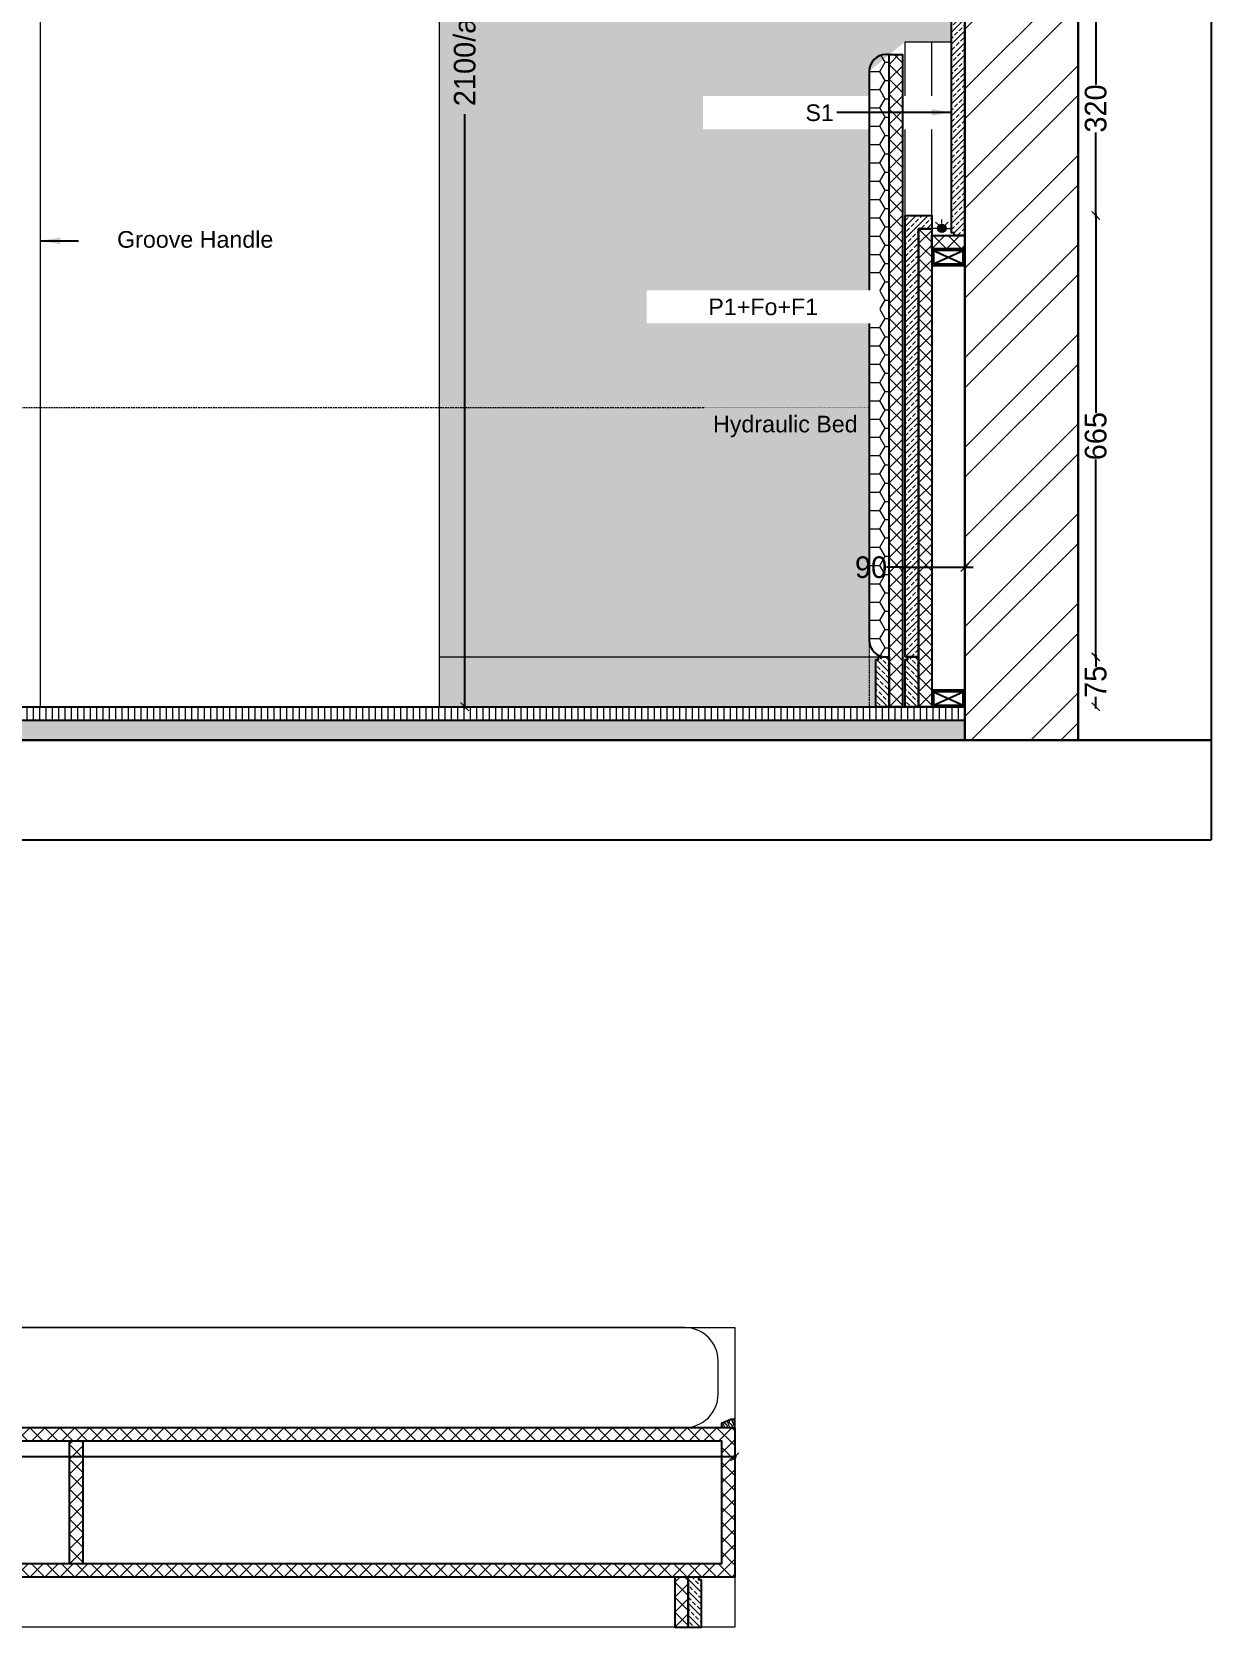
# Model space of a CAD drawing. Header units: millimetres. Extents: x 75500 to 345360, y -224327 to 19532.
# Drawn here: x 173407 to 175179, y -101712 to -99315 of the extents above; entities that cross this region are included whole.
import ezdxf

# ---------------------------------------------------------------- set-up
doc = ezdxf.new("R2010")
doc.units = ezdxf.units.MM
doc.header["$LTSCALE"] = 0.01
doc.linetypes.add('( Hidden )', pattern=[0.375, 0.25, -0.125])
doc.linetypes.add('ACAD_ISO03W100', pattern=[30, 12, -18])
doc.layers.add('A- Ele 4', color=250, linetype='Continuous', lineweight=15, true_color=0x333333)
for name, color, linetype, lineweight in [('A-Ele 6', 250, 'Continuous', 0), ('A-WALL', 7, 'Continuous', 30), ('B. no.', 2, 'Continuous', 0), ('Cut', 1, 'Continuous', 25), ('furniture section', 7, 'Continuous', 25), ('hatch', 251, 'Continuous', 0), ('Lights', 14, 'Continuous', 20)]:
    doc.layers.add(name, color=color, linetype=linetype, lineweight=lineweight)
doc.layers.add('e .05', color=253, linetype='Continuous')
doc.styles.add('ISOCP2', font='GOTHIC.TTF')
doc.styles.get("Standard").update_dxf_attribs({"font": 'arial.ttf'})
doc.dimstyles.new('77', dxfattribs={"dimscale": 0.25, "dimtxt": 130, "dimasz": 100, "dimexe": 5, "dimexo": 1, "dimgap": 0.25, "dimtad": 0, "dimdec": 0, "dimrnd": 5, "dimzin": 0, "dimdsep": 46, "dimtxsty": 'ISOCP2', "dimblk": 'ARCHTICK', "dimcen": 0, "dimdle": 100, "dimclrd": 1, "dimclre": 256, "dimclrt": 256, "dimazin": 0, "dimtm": 1e-09, "dimtfac": 1, "dimtdec": 0, "dimtmove": 1, "dimatfit": 0, "dimfxl": 1, "dimtolj": 1, "dimtzin": 12, "dimlwd": -1, "dimlwe": -1, "dimarcsym": 0})
doc.dimstyles.new('MIGCS IN MM 1 100', dxfattribs={"dimtxt": 40, "dimasz": 30, "dimexe": 180, "dimexo": 100, "dimgap": 25, "dimtad": 0, "dimdec": 0, "dimzin": 0, "dimdsep": 46, "dimtxsty": 'Standard', "dimblk": 'ARCHTICK', "dimcen": 150, "dimse1": 1, "dimse2": 1, "dimclrd": 3, "dimclre": 3, "dimclrt": 3, "dimadec": 0, "dimazin": 0, "dimtfac": 1, "dimtdec": 0, "dimtix": 1, "dimtmove": 2, "dimatfit": 3, "dimfxl": 1, "dimtolj": 1, "dimtzin": 0, "dimarcsym": 0})

# ---------------------------------------------------------------- blocks, each defined once
blk = doc.blocks.new('Cove Light-flat-1-flat-1')
at = {"layer": 'Lights', "lineweight": 0, "transparency": 33554559}
h = blk.add_hatch(color=256, dxfattribs=at)
h.dxf.hatch_style = 1
h.paths.add_polyline_path([(29879.8, 364458.8, -2.414214), (29873.5, 364452.4, -0.414214)])
at = {"layer": 'Lights', "lineweight": 0}
for p, q in [((29879.8, 364459.7), (29879.8, 364465.8)), ((29885, 364457.6), (29889.3, 364461.9)), ((29879.8, 364445.1), (29879.8, 364439)), ((29885, 364447.2), (29889.3, 364442.9)), ((29887.2, 364452.4), (29893.3, 364452.4))]:
    blk.add_line(p, q, dxfattribs=at)
blk.add_circle((29879.8, 364452.4), 6.36, dxfattribs=at)
blk = doc.blocks.new('_ARCHTICK')
at = {"color": 0, "linetype": 'ByBlock', "const_width": 0.15}
blk.add_lwpolyline([(-0.5, -0.5), (0.5, 0.5)], dxfattribs=at)
blk = doc.blocks.new('*D232')
at = {"color": 1, "ltscale": 4, "transparency": 16777216}
for p, q in [((174057.3, -98226.2), (174057.3, -99119.4)), ((174057.3, -100331.2), (174057.3, -99438))]:
    blk.add_line(p, q, dxfattribs=at)
at = {"layer": 'Defpoints', "color": 0, "transparency": 16777216}
for p in [(174019.1, -98228.7), (174019.1, -100328.7), (174057.3, -100328.7)]:
    blk.add_point(p, dxfattribs=at)
at = {"color": 1, "transparency": 16777216, "xscale": 12.5, "yscale": 12.5, "zscale": 12.5}
for p, rotation in [((174057.3, -98228.7), 90), ((174057.3, -100328.7), 270)]:
    blk.add_blockref('_ARCHTICK', p, dxfattribs=dict(at, rotation=rotation))
at = {"transparency": 16777216, "insert": (174057.3, -99278.7), "char_height": 32.5, "attachment_point": 5, "rotation": 90, "style": 'ISOCP2'}
blk.add_mtext('\\A1;2100/as on site', dxfattribs=at)
blk = doc.blocks.new('*D233')
at = {"color": 1, "ltscale": 4, "transparency": 16777216}
for p, q in [((174719.1, -100119.1), (174691.2, -100119.1)), ((174719.1, -100119.1), (174706.6, -100119.1)), ((174719.1, -100119.1), (174809.1, -100119.1)), ((174809.1, -100119.1), (174821.6, -100119.1))]:
    blk.add_line(p, q, dxfattribs=at)
at = {"layer": 'Defpoints', "color": 0, "transparency": 16777216}
for p in [(174719.1, -100106.9), (174809.1, -100106.9), (174809.1, -100119.1)]:
    blk.add_point(p, dxfattribs=at)
at = {"color": 1, "transparency": 16777216, "xscale": 12.5, "yscale": 12.5, "zscale": 12.5}
blk.add_blockref('_ARCHTICK', (174719.1, -100119.1), dxfattribs=at)
at = {"color": 1, "transparency": 16777216, "xscale": 12.5, "yscale": 12.5, "zscale": 12.5, "rotation": 180}
blk.add_blockref('_ARCHTICK', (174809.1, -100119.1), dxfattribs=at)
at = {"transparency": 16777216, "insert": (174667.9, -100119.1), "char_height": 32.5, "attachment_point": 5, "style": 'ISOCP2'}
blk.add_mtext('\\A1;90', dxfattribs=at)
blk = doc.blocks.new('*D234')
at = {"color": 1, "ltscale": 4, "transparency": 16777216}
for p, q in [((175005.7, -99587.8), (175005.7, -99886.8)), ((175005.7, -100256.2), (175005.7, -99957.2))]:
    blk.add_line(p, q, dxfattribs=at)
at = {"layer": 'Defpoints', "color": 0, "transparency": 16777216}
for p in [(174739.1, -99590.3), (175005.7, -99590.3), (174739.1, -100253.7)]:
    blk.add_point(p, dxfattribs=at)
at = {"color": 1, "transparency": 16777216, "xscale": 12.5, "yscale": 12.5, "zscale": 12.5}
for p, rotation in [((175005.7, -99590.3), 90), ((175005.7, -100253.7), 270)]:
    blk.add_blockref('_ARCHTICK', p, dxfattribs=dict(at, rotation=rotation))
at = {"transparency": 16777216, "insert": (175005.7, -99922), "char_height": 32.5, "attachment_point": 5, "rotation": 90, "style": 'ISOCP2'}
blk.add_mtext('\\A1;665', dxfattribs=at)
blk = doc.blocks.new('*D481')
at = {"color": 1, "ltscale": 4, "transparency": 16777216}
for p, q in [((175005.7, -99266.3), (175005.7, -99393.4)), ((175005.7, -99592.8), (175005.7, -99465.7))]:
    blk.add_line(p, q, dxfattribs=at)
at = {"layer": 'Defpoints', "color": 0, "transparency": 16777216}
for p in [(174719.1, -99268.8), (174719.1, -99590.3), (175005.7, -99590.3)]:
    blk.add_point(p, dxfattribs=at)
at = {"color": 1, "transparency": 16777216, "xscale": 12.5, "yscale": 12.5, "zscale": 12.5}
for p, rotation in [((175005.7, -99268.8), 90), ((175005.7, -99590.3), 270)]:
    blk.add_blockref('_ARCHTICK', p, dxfattribs=dict(at, rotation=rotation))
at = {"transparency": 16777216, "insert": (175005.7, -99429.6), "char_height": 32.5, "attachment_point": 5, "rotation": 90, "style": 'ISOCP2'}
blk.add_mtext('\\A1;320', dxfattribs=at)
blk = doc.blocks.new('*D482')
at = {"color": 1, "ltscale": 4, "transparency": 16777216}
for p, q in [((175005.7, -100251.2), (175005.7, -100268.7)), ((175005.7, -100331.2), (175005.7, -100313.7))]:
    blk.add_line(p, q, dxfattribs=at)
at = {"layer": 'Defpoints', "color": 0, "transparency": 16777216}
for p in [(174739.1, -100253.7), (174739.1, -100328.7), (175005.7, -100328.7)]:
    blk.add_point(p, dxfattribs=at)
at = {"color": 1, "transparency": 16777216, "xscale": 12.5, "yscale": 12.5, "zscale": 12.5}
for p, rotation in [((175005.7, -100253.7), 90), ((175005.7, -100328.7), 270)]:
    blk.add_blockref('_ARCHTICK', p, dxfattribs=dict(at, rotation=rotation))
at = {"transparency": 16777216, "insert": (175005.7, -100291.2), "char_height": 32.5, "attachment_point": 5, "rotation": 90, "style": 'ISOCP2'}
blk.add_mtext('\\A1;75', dxfattribs=at)
blk = doc.blocks.new('ASDFGBwrg')
at = {"layer": 'Cut'}
h = blk.add_hatch(color=256, dxfattribs=at)
h.dxf.hatch_style = 1
h.paths.add_polyline_path([(87923.9, 2882.8), (87923.9, 2857.8), (87973.9, 2857.8), (87973.9, 2882.8)])
h.paths.add_polyline_path([(87926.4, 2880.3), (87926.4, 2860.3), (87971.4, 2860.3), (87971.4, 2880.3)], flags=16)
for p, q in [((87926.4, 2880.3), (87971.4, 2860.3)), ((87926.4, 2860.3), (87971.4, 2880.3))]:
    blk.add_line(p, q, dxfattribs=at)
for points in [[(87923.9, 2882.8), (87973.9, 2882.8), (87973.9, 2857.8), (87923.9, 2857.8)], [(87926.4, 2880.3), (87971.4, 2880.3), (87971.4, 2860.3), (87926.4, 2860.3)]]:
    blk.add_lwpolyline(points, close=True, dxfattribs=at)
blk = doc.blocks.new('*D527')
at = {"color": 1, "ltscale": 4, "transparency": 16777216}
for p, q in [((172480.6, -101455.8), (173291.4, -101455.8)), ((174465.6, -101455.8), (173384, -101455.8))]:
    blk.add_line(p, q, dxfattribs=at)
at = {"layer": 'Defpoints', "color": 0, "transparency": 16777216}
for p in [(174463.1, -101455.8), (172483.1, -101528.9), (174463.1, -101528.9)]:
    blk.add_point(p, dxfattribs=at)
at = {"color": 1, "transparency": 16777216, "xscale": 12.5, "yscale": 12.5, "zscale": 12.5, "rotation": 180}
blk.add_blockref('_ARCHTICK', (172483.1, -101455.8), dxfattribs=at)
at = {"color": 1, "transparency": 16777216, "xscale": 12.5, "yscale": 12.5, "zscale": 12.5}
blk.add_blockref('_ARCHTICK', (174463.1, -101455.8), dxfattribs=at)
at = {"transparency": 16777216, "insert": (173337.7, -101455.8), "char_height": 32.5, "attachment_point": 5, "style": 'ISOCP2'}
blk.add_mtext('\\A1;1980', dxfattribs=at)

msp = doc.modelspace()

# ---------------------------------------------------------------- hatches: boundary and pattern name
at = {"layer": 'A-Ele 6'}
h = msp.add_hatch(dxfattribs=at)
h.set_pattern_fill('ANSI31', color=256, scale=3, angle=45)
h.set_pattern_definition([(90, (170094.0805, -100348.718), (-9.525, 6e-16), [])])
h.paths.add_polyline_path([(171089.1, -100348.7), (174809.1, -100348.7), (174809.1, -100328.7), (174629.1, -100328.7), (174609.1, -100328.7), (174589.1, -100328.7), (174540.2, -100328.7), (173540.2, -100328.7), (173516.6, -100328.7), (173391.6, -100328.7), (173371.6, -100328.7), (173351.6, -100328.7), (171089.1, -100328.7)])
h = msp.add_hatch(dxfattribs=at)
h.set_pattern_fill('AR-SAND', color=256, scale=0.5, angle=45)
h.set_pattern_definition([(82.5, (170094.08, -100378.718), (-17.86907, 16.737674), [0, -19.304, 0, -21.59, 0, -20.6375]), (52.5, (170094.08, -100378.718), (-9.45055, 41.23664), [0, -10.414, 0, -17.399, 0, -6.6675]), (12.5, (170083.035, -100389.764), (27.91499, 28.01662), [0, -6.35, 0, -22.86, 0, -29.845]), (2.5, (170083.035, -100389.764), (19.11406, 34.87754), [0, -3.175, 0, -14.986, 0, -17.145])])
h.paths.add_polyline_path([(174809.1, -100378.7), (174809.1, -100348.7), (171089.1, -100348.7), (171089.1, -100378.7)])
at = {"layer": 'hatch'}
h = msp.add_hatch(dxfattribs=at)
h.set_pattern_fill('ANSI33', color=256, scale=2)
h.set_pattern_definition([(45, (174789.08, -99620.297), (-8.98026, 8.98026), []), (45, (174798.061, -99620.297), (-8.98026, 8.98026), [6.35, -3.175])])
h.paths.add_polyline_path([(174789.1, -99242.8), (174789.1, -99616.3), (174793.1, -99616.3), (174793.1, -99620.3), (174809.1, -99620.3), (174809.1, -99238.8), (174793.1, -99238.8), (174793.1, -99242.8)])
h = msp.add_hatch(dxfattribs=at)
h.set_pattern_fill('ANSI37', color=256, scale=5)
h.set_pattern_definition([(45, (174759.08, -99640.297), (-11.2253, 11.2253), []), (135, (174759.08, -99640.297), (-11.2253, -11.2253), [])])
h.paths.add_polyline_path([(174759.1, -99620.3), (174809.1, -99620.3), (174809.1, -99640.3), (174759.1, -99640.3)])
h = msp.add_hatch(dxfattribs=at)
h.set_pattern_fill('ANSI33', color=256, scale=5)
h.set_pattern_definition([(45, (171125.08, -100328.718), (-22.45064, 22.45064), []), (45, (171147.53, -100328.718), (-22.45064, 22.45064), [15.875, -7.9375])])
h.paths.add_polyline_path([(173244.1, -100328.7), (173244.1, -100253.7), (172844.1, -100253.7), (171551.1, -100253.7), (171527.1, -100253.7), (171523.1, -100253.7), (171497.1, -100253.7), (171497.1, -100257.7), (171501.1, -100257.7), (171501.1, -100328.7)])
h.paths.add_polyline_path([(172788.8, -100325.3), (172838.8, -100325.3), (172838.8, -100263.7), (172788.8, -100263.7)], flags=24)
h.paths.add_polyline_path([(171201.1, -100328.7), (171201.1, -100257.7), (171205.1, -100257.7), (171205.1, -100253.7), (171171.1, -100253.7), (171151.1, -100253.7), (171139.1, -100253.7), (171125.1, -100253.7), (171125.1, -100257.7), (171129.1, -100257.7), (171129.1, -100328.7)])
h.paths.add_polyline_path([(174715.1, -100328.7), (174719.1, -100328.7), (174719.1, -100257.7), (174723.1, -100257.7), (174723.1, -100253.7), (174715.1, -100253.7)])
h.paths.add_polyline_path([(174679.1, -100253.7), (174019.1, -100253.7), (174019.1, -100328.7), (174675.1, -100328.7), (174675.1, -100257.7), (174679.1, -100257.7)])
h = msp.add_hatch(dxfattribs=at)
h.set_pattern_fill('ANSI33', color=256, scale=2, angle=90)
h.set_pattern_definition([(135, (174675.08, -100328.718), (-8.9803, -8.9803), []), (135, (174675.08, -100319.738), (-8.9803, -8.9803), [6.35, -3.175])])
h.paths.add_polyline_path([(174675.1, -100257.7), (174675.1, -100328.7), (174695.1, -100328.7), (174695.1, -100253.7), (174679.1, -100253.7), (174679.1, -100257.7)])
h = msp.add_hatch(dxfattribs=at)
h.set_pattern_fill('ANSI33', color=256, scale=2, angle=90)
h.set_pattern_definition([(135, (174719.08, -100328.718), (-8.9803, -8.9803), []), (135, (174719.08, -100319.738), (-8.9803, -8.9803), [6.35, -3.175])])
h.paths.add_polyline_path([(174719.1, -100257.7), (174719.1, -100328.7), (174739.1, -100328.7), (174739.1, -100253.7), (174723.1, -100253.7), (174723.1, -100257.7)])
h = msp.add_hatch(dxfattribs=at)
h.set_pattern_fill('ANSI37', color=256, scale=5, angle=360)
h.set_pattern_definition([(45, (172483.057, -101636.612), (-11.22532, 11.22532), []), (135, (172483.057, -101636.612), (-11.22532, -11.22532), [])])
h.paths.add_polyline_path([(172483.1, -101411.6), (172483.1, -101636.6), (174463.1, -101636.6), (174463.1, -101411.6)])
h.paths.add_polyline_path([(172503.1, -101431.6), (172503.1, -101616.6), (174443.1, -101616.6), (174443.1, -101431.6)], flags=16)
h = msp.add_hatch(dxfattribs=at)
h.set_pattern_fill('WOOD2', color=256, scale=0.3)
h.set_pattern_definition([(108.435, (174445.0382, -101411.6124), (-7.62, 15.24), [2.8916, -21.205]), (139.3987, (174444.1238, -101408.8692), (-45.719993, 38.100003), [1.40506, -68.8479]), (136.8476, (174450.677, -101407.95482), (-114.299981, 106.6800216), [3.3424, -163.77725]), (109.983, (174448.2386, -101405.6688), (-22.859996, 60.960005), [1.7838, -87.406]), (90, (174447.629, -101411.6124), (-7.62, 7.62), [1.524, -6.096]), (118.4429, (174447.629, -101410.08842), (53.339953, -99.0600287), [4.1597, -203.8258]), (84.2894, (174445.6478, -101406.4308), (-7.62001, -68.579996), [1.5316, -75.04845]), (129.8056, (174445.8002, -101404.9068), (30.48002, -38.099985), [1.1903, -58.3238])])
h.paths.add_polyline_path([(174443.1, -101411.6), (174443.1, -101405.6), (174457.1, -101399.6), (174463.1, -101399.6), (174463.1, -101411.6)])
h = msp.add_hatch(dxfattribs=at)
h.set_pattern_fill('ANSI37', color=256, scale=5, angle=360)
h.set_pattern_definition([(45, (173463.057, -101616.612), (-11.2253, 11.2253), []), (135, (173463.057, -101616.612), (-11.2253, -11.2253), [])])
h.paths.add_polyline_path([(173463.1, -101431.6), (173463.1, -101616.6), (173483.1, -101616.6), (173483.1, -101431.6)])
h = msp.add_hatch(dxfattribs=at)
h.set_pattern_fill('ANSI37', color=256, scale=5, angle=360)
h.set_pattern_definition([(45, (174373.057, -101711.612), (-11.2253, 11.2253), []), (135, (174373.057, -101711.612), (-11.2253, -11.2253), [])])
h.paths.add_polyline_path([(174373.1, -101636.6), (174373.1, -101711.6), (174393.1, -101711.6), (174393.1, -101636.6)])
h = msp.add_hatch(dxfattribs=at)
h.set_pattern_fill('ANSI33', color=256, scale=2, angle=90)
h.set_pattern_definition([(135, (174393.057, -101711.612), (-8.9803, -8.9803), []), (135, (174393.057, -101702.632), (-8.9803, -8.9803), [6.35, -3.175])])
h.paths.add_polyline_path([(174393.1, -101636.6), (174393.1, -101711.6), (174413.1, -101711.6), (174413.1, -101640.6), (174409.1, -101640.6), (174409.1, -101636.6)])

# ---------------------------------------------------------------- linework, layer by layer
at = {"layer": 'A-Ele 6'}
msp.add_line((173419.1, -98228.7), (173419.1, -100328.7), dxfattribs=at)
at = {"layer": 'A-WALL'}
for p, q in [((174809.1, -97728.7), (174809.1, -100378.7)), ((174979.1, -97728.7), (174979.1, -100378.7)), ((170719.1, -100378.7), (175179.1, -100378.7))]:
    msp.add_line(p, q, dxfattribs=at)
at = {"layer": 'B. no.'}
msp.add_line((174690.1, -100253.7), (174695.1, -100253.7), dxfattribs=at)
msp.add_lwpolyline([(172483.1, -101261.6), (174463.1, -101261.6), (174463.1, -101711.6), (172483.1, -101711.6)], close=True, dxfattribs=at)
at = {"layer": 'Defpoints'}
for p in [(175179.1, -97278.7), (170719.1, -100528.7)]:
    msp.add_line(p, (175179.1, -100528.7), dxfattribs=at)
at = {"layer": 'e .05', "linetype": 'Continuous', "lineweight": 5}
for p, q in [((174719.1, -99590.3), (174719.1, -99329.3)), ((174719.1, -99329.3), (174789.1, -99329.3)), ((174759.1, -99590.3), (174759.1, -99329.3)), ((174019.1, -100253.7), (174679.1, -100253.7))]:
    msp.add_line(p, q, dxfattribs=at)
msp.add_lwpolyline([(172558.1, -101411.6), (174388.1, -101411.6, 0.414214), (174438.1, -101361.6), (174438.1, -101311.6, 0.414214), (174388.1, -101261.6), (172558.1, -101261.6, 0.414214), (172508.1, -101311.6), (172508.1, -101361.6, 0.414214)], format="xyb", close=True, dxfattribs=at)
at = {"layer": 'furniture section'}
for p, q in [((174695.1, -99348.7), (174690.1, -99348.7)), ((171089.1, -100328.7), (174809.1, -100328.7)), ((171089.1, -100348.7), (174809.1, -100348.7))]:
    msp.add_line(p, q, dxfattribs=at)
for points in [[(174789.1, -99242.8), (174793.1, -99242.8), (174793.1, -99238.8), (174809.1, -99238.8), (174809.1, -99620.3), (174793.1, -99620.3), (174793.1, -99616.3), (174789.1, -99616.3)], [(174759.1, -99620.3), (174809.1, -99620.3), (174809.1, -99640.3), (174759.1, -99640.3)], [(174675.1, -100257.7), (174679.1, -100257.7), (174679.1, -100253.7), (174695.1, -100253.7), (174695.1, -100328.7), (174675.1, -100328.7)], [(174719.1, -100257.7), (174723.1, -100257.7), (174723.1, -100253.7), (174739.1, -100253.7), (174739.1, -100328.7), (174719.1, -100328.7)], [(172483.1, -101411.6), (174463.1, -101411.6), (174463.1, -101636.6), (172483.1, -101636.6)], [(174443.1, -101411.6), (174463.1, -101411.6), (174463.1, -101399.6), (174457.1, -101399.6), (174443.1, -101405.6)], [(172503.1, -101431.6), (174443.1, -101431.6), (174443.1, -101616.6), (172503.1, -101616.6)], [(173463.1, -101431.6), (173483.1, -101431.6), (173483.1, -101616.6), (173463.1, -101616.6)], [(174393.1, -101636.6), (174373.1, -101636.6), (174373.1, -101711.6), (174393.1, -101711.6)], [(174413.1, -101640.6), (174409.1, -101640.6), (174409.1, -101636.6), (174393.1, -101636.6), (174393.1, -101711.6), (174413.1, -101711.6)]]:
    msp.add_lwpolyline(points, close=True, dxfattribs=at)
for centre, start, end in [((174690.1, -99373.7), 90, 180), ((174690.1, -100228.7), 180, 270)]:
    msp.add_arc(centre, 25, start, end, dxfattribs=at)
at = {"layer": 'Lights', "linetype": '( Hidden )', "ltscale": 1000}
msp.add_lwpolyline([(172685.1, -99878.7), (174665.1, -99878.7), (174665.1, -100328.7), (172685.1, -100328.7)], close=True, dxfattribs=at)

# ---------------------------------------------------------------- block references
at = {"layer": 'B. no.', "rotation": 90}
msp.add_blockref('Cove Light-flat-1-flat-1', (539226.8, -129489.5), dxfattribs=at)
at = {"layer": 'Cut', "xscale": -1, "rotation": 179.9999999999994}
for p in [(86835.2, -96782.5), (86835.2, -97445.9)]:
    msp.add_blockref('ASDFGBwrg', p, dxfattribs=at)

# ---------------------------------------------------------------- dimensions: what is measured, and where the dimension line sits
at = {"ltscale": 4}
dim = msp.add_aligned_dim(p1=(174019.1, -98228.7), p2=(174019.1, -100328.7), distance=38.2, text='<>/as on site', dimstyle='77', override={"dimasz": 50, "dimpost": '\\X', "dimtxsty": 'ISOCP2', "dimblk": 'ARCHTICK', "dimdle": 10, "dimse1": 1, "dimse2": 1, "dimclre": 253}, dxfattribs=at)
dim.commit()
dim.dimension.update_dxf_attribs({"geometry": '*D232', "text_midpoint": (174057.3, -99278.7)})
for base, p1, p2, picture, middle in [((174809.1, -100119.1), (174719.1, -100106.9), (174809.1, -100106.9), '*D233', (174667.9, -100126.8)), ((174463.1, -101455.8), (172483.1, -101528.9), (174463.1, -101528.9), '*D527', (173337.7, -101455.8))]:
    dim = msp.add_linear_dim(base=base, p1=p1, p2=p2, angle=0, dimstyle='77', override={"dimasz": 50, "dimpost": '\\X', "dimblk": 'ARCHTICK', "dimdle": 10, "dimse1": 1, "dimse2": 1, "dimclre": 253}, dxfattribs=at)
    dim.commit()
    dim.dimension.update_dxf_attribs({"geometry": picture, "text_midpoint": middle, "dimtype": 161})
dim = msp.add_aligned_dim(p1=(174739.1, -100253.7), p2=(174739.1, -100328.7), distance=266.6, dimstyle='77', override={"dimasz": 50, "dimpost": '\\X', "dimblk": 'ARCHTICK', "dimdle": 10, "dimse1": 1, "dimse2": 1, "dimclre": 253}, dxfattribs=at)
dim.commit()
dim.dimension.update_dxf_attribs({"geometry": '*D482', "text_midpoint": (175005.7, -100291.2)})

# ---------------------------------------------------------------- leaders
at = {"layer": 'A- Ele 4', "color": 8}
for points in [[(173419.1, -99628.4), (173531, -99628.4)], [(174665.1, -99726.7), (174590.3, -99726.7)]]:
    msp.add_leader(points, dimstyle='MIGCS IN MM 1 100', override={"dimgap": 20, "dimclrd": 8}, dxfattribs=at)

# ---------------------------------------------------------------- next in the draw order: texts
at = {"layer": 'Lights', "linetype": 'ACAD_ISO03W100', "ltscale": 200, "insert": (174430.4, -99923.8), "char_height": 25, "width": 325.333, "attachment_point": 7, "bg_fill": 2}
msp.add_mtext('Hydraulic Bed', dxfattribs=at)

# ---------------------------------------------------------------- next in the draw order: hatches: boundary and pattern name
at = {"layer": 'hatch'}
h = msp.add_hatch(dxfattribs=at)
h.set_pattern_fill('DOTS', color=256, scale=20)
h.set_pattern_definition([(0, (171089.08, -100253.718), (15.875, 31.75), [0, -31.75])])
h.paths.add_polyline_path([(171089.1, -97728.7), (171089.1, -97678.7), (174719.1, -97678.7), (174719.1, -98278.9), (174719.1, -98617.9), (174759.1, -98617.9), (174759.1, -98613.8), (174769.9, -98603, 0.198912), (174774.4, -98604.9, 0.198912), (174778.9, -98603), (174789.1, -98613.2), (174789.1, -99025.9), (174719.1, -99025.9), (174719.1, -99114.8), (174719.1, -99268.8), (174719.1, -99281.9), (174789.1, -99281.9), (174789.1, -99329.3), (174719.1, -99329.3), (174665.1, -99373.7), (174665.1, -100253.7), (174019.1, -100253.7), (174019.1, -98228.7), (173419.1, -98228.7), (173394.1, -98228.7), (173244.1, -98228.7), (172844.1, -98228.7), (172844.1, -100253.7), (171551.1, -100253.7), (171551.1, -100247.7), (171551.1, -100089.2), (171551.1, -100059.2), (171551.1, -99900.7), (171551.1, -99894.7), (171551.1, -99890.7), (171551.1, -99878.7), (171451.1, -99878.7), (171451.1, -99838.7, 0.00012), (171451.1, -99838.7, 0.414073), (171441.1, -99828.7), (171161.1, -99828.7, 0.417977), (171151.1, -99838.8), (171151.1, -100253.7), (171139.1, -100253.7), (171139.1, -98207.1), (171139.1, -97925.5), (171089.1, -97925.5)])
h = msp.add_hatch(dxfattribs=at)
h.set_pattern_fill('ANSI32', color=256, scale=10, angle=360)
h.set_pattern_definition([(45, (169924.08, -100378.72), (-67.352, 67.352), []), (45, (169968.98, -100378.72), (-67.352, 67.352), [])])
h.paths.add_polyline_path([(170919.1, -100378.7), (171089.1, -100378.7), (171089.1, -97728.7), (170919.1, -97728.7)])
h.paths.add_polyline_path([(174809.1, -100378.7), (174979.1, -100378.7), (174979.1, -97728.7), (174809.1, -97728.7)])
h = msp.add_hatch(dxfattribs=at)
h.set_pattern_fill('ANSI33', color=256, scale=2)
h.set_pattern_definition([(45, (174719.08, -100253.718), (-8.98026, 8.98026), []), (45, (174728.061, -100253.718), (-8.98026, 8.98026), [6.35, -3.175])])
h.paths.add_polyline_path([(174719.1, -100253.7), (174719.1, -99590.3), (174759.1, -99590.3), (174759.1, -99610.3), (174739.1, -99610.3), (174739.1, -100253.7)])
h = msp.add_hatch(dxfattribs=at)
h.set_pattern_fill('ANSI37', color=256, scale=5)
h.set_pattern_definition([(45, (174739.08, -100328.718), (-11.22532, 11.22532), []), (135, (174739.08, -100328.718), (-11.22532, -11.22532), [])])
h.paths.add_polyline_path([(174739.1, -99610.3), (174759.1, -99610.3), (174759.1, -100328.7), (174739.1, -100328.7)])

# ---------------------------------------------------------------- next in the draw order: linework, layer by layer
at = {"layer": 'furniture section'}
for points in [[(174719.1, -100253.7), (174719.1, -99590.3), (174759.1, -99590.3), (174759.1, -99610.3), (174739.1, -99610.3), (174739.1, -100253.7)], [(174739.1, -99610.3), (174759.1, -99610.3), (174759.1, -100328.7), (174739.1, -100328.7)]]:
    msp.add_lwpolyline(points, close=True, dxfattribs=at)

# ---------------------------------------------------------------- next in the draw order: dimensions: what is measured, and where the dimension line sits
at = {"ltscale": 4}
dim = msp.add_aligned_dim(p1=(174739.1, -100253.7), p2=(174739.1, -99590.3), distance=-266.6, dimstyle='77', override={"dimasz": 50, "dimpost": '\\X', "dimblk": 'ARCHTICK', "dimdle": 10, "dimse1": 1, "dimse2": 1, "dimclre": 253}, dxfattribs=at)
dim.commit()
dim.dimension.update_dxf_attribs({"geometry": '*D234', "text_midpoint": (175005.7, -99922)})

# ---------------------------------------------------------------- next in the draw order: texts
at = {"lineweight": 0, "transparency": 33554687, "char_height": 25, "width": 325.333, "attachment_point": 7, "bg_fill": 2}
for s, insert in [('\\pxqc;S1', (174428, -99448.8)), ('\\pxqc;Groove Handle', (173489.4, -99639.2))]:
    msp.add_mtext(s, dxfattribs=dict(at, insert=insert))

# ---------------------------------------------------------------- next in the draw order: hatches: boundary and pattern name
at = {"layer": 'hatch'}
h = msp.add_hatch(dxfattribs=at)
h.set_pattern_fill('HONEY', color=256, scale=5)
h.set_pattern_definition([(0, (174665.08, -100253.718), (23.8125, 13.74815), [15.875, -31.75]), (120, (174665.08, -100253.718), (-23.8125, 13.74815), [15.875, -31.75]), (60, (174665.08, -100253.718), (5e-08, 27.4963), [-31.75, 15.875])])
h.paths.add_polyline_path([(174665.1, -99373.7), (174665.1, -100228.7, 0.414214), (174690.1, -100253.7), (174695.1, -100253.7), (174695.1, -99348.7), (174690.1, -99348.7, 0.414214)])
h.paths.add_polyline_path([(174633.9, -100092.2), (174633.9, -100143.4), (174697.4, -100143.4), (174697.4, -100092.2)], flags=24)
h = msp.add_hatch(dxfattribs=at)
h.set_pattern_fill('ANSI37', color=256, scale=5)
h.set_pattern_definition([(45, (174695.08, -100328.718), (-11.22532, 11.22532), []), (135, (174695.08, -100328.718), (-11.22532, -11.22532), [])])
h.paths.add_polyline_path([(174695.1, -99348.7), (174715.1, -99348.7), (174715.1, -100328.7), (174695.1, -100328.7)])

# ---------------------------------------------------------------- next in the draw order: linework, layer by layer
at = {"layer": 'e .05', "linetype": 'Continuous', "lineweight": 5}
msp.add_lwpolyline([(173244.1, -100328.7), (174019.1, -100328.7), (174019.1, -98228.7), (173244.1, -98228.7)], close=True, dxfattribs=at)
at = {"layer": 'furniture section'}
msp.add_line((174665.1, -99373.7), (174665.1, -100228.7), dxfattribs=at)
msp.add_lwpolyline([(174695.1, -99348.7), (174715.1, -99348.7), (174715.1, -100328.7), (174695.1, -100328.7)], close=True, dxfattribs=at)

# ---------------------------------------------------------------- next in the draw order: dimensions: what is measured, and where the dimension line sits
at = {"ltscale": 4}
dim = msp.add_aligned_dim(p1=(174719.0805, -99268.8263), p2=(174719.0805, -99590.2965), distance=286.6142, dimstyle='77', override={"dimasz": 50, "dimpost": '\\X', "dimblk": 'ARCHTICK', "dimdle": 10, "dimse1": 1, "dimse2": 1, "dimclre": 253}, dxfattribs=at)
dim.commit()
dim.dimension.update_dxf_attribs({"geometry": '*D481', "text_midpoint": (175005.6947, -99429.5614)})

# ---------------------------------------------------------------- next in the draw order: leaders
at = {"layer": 'A- Ele 4', "color": 8}
msp.add_leader([(174789.1, -99435.4), (174616.7, -99435.4)], dimstyle='MIGCS IN MM 1 100', override={"dimasz": 30, "dimgap": 20, "dimclrd": 8}, dxfattribs=at)

# ---------------------------------------------------------------- next in the draw order: texts
at = {"lineweight": 0, "transparency": 33554687, "insert": (174343.2, -99740.5), "char_height": 25, "width": 325.333, "attachment_point": 7, "bg_fill": 2}
msp.add_mtext('\\pxqc;P1+Fo+F1', dxfattribs=at)

doc.saveas('drawing.dxf')
